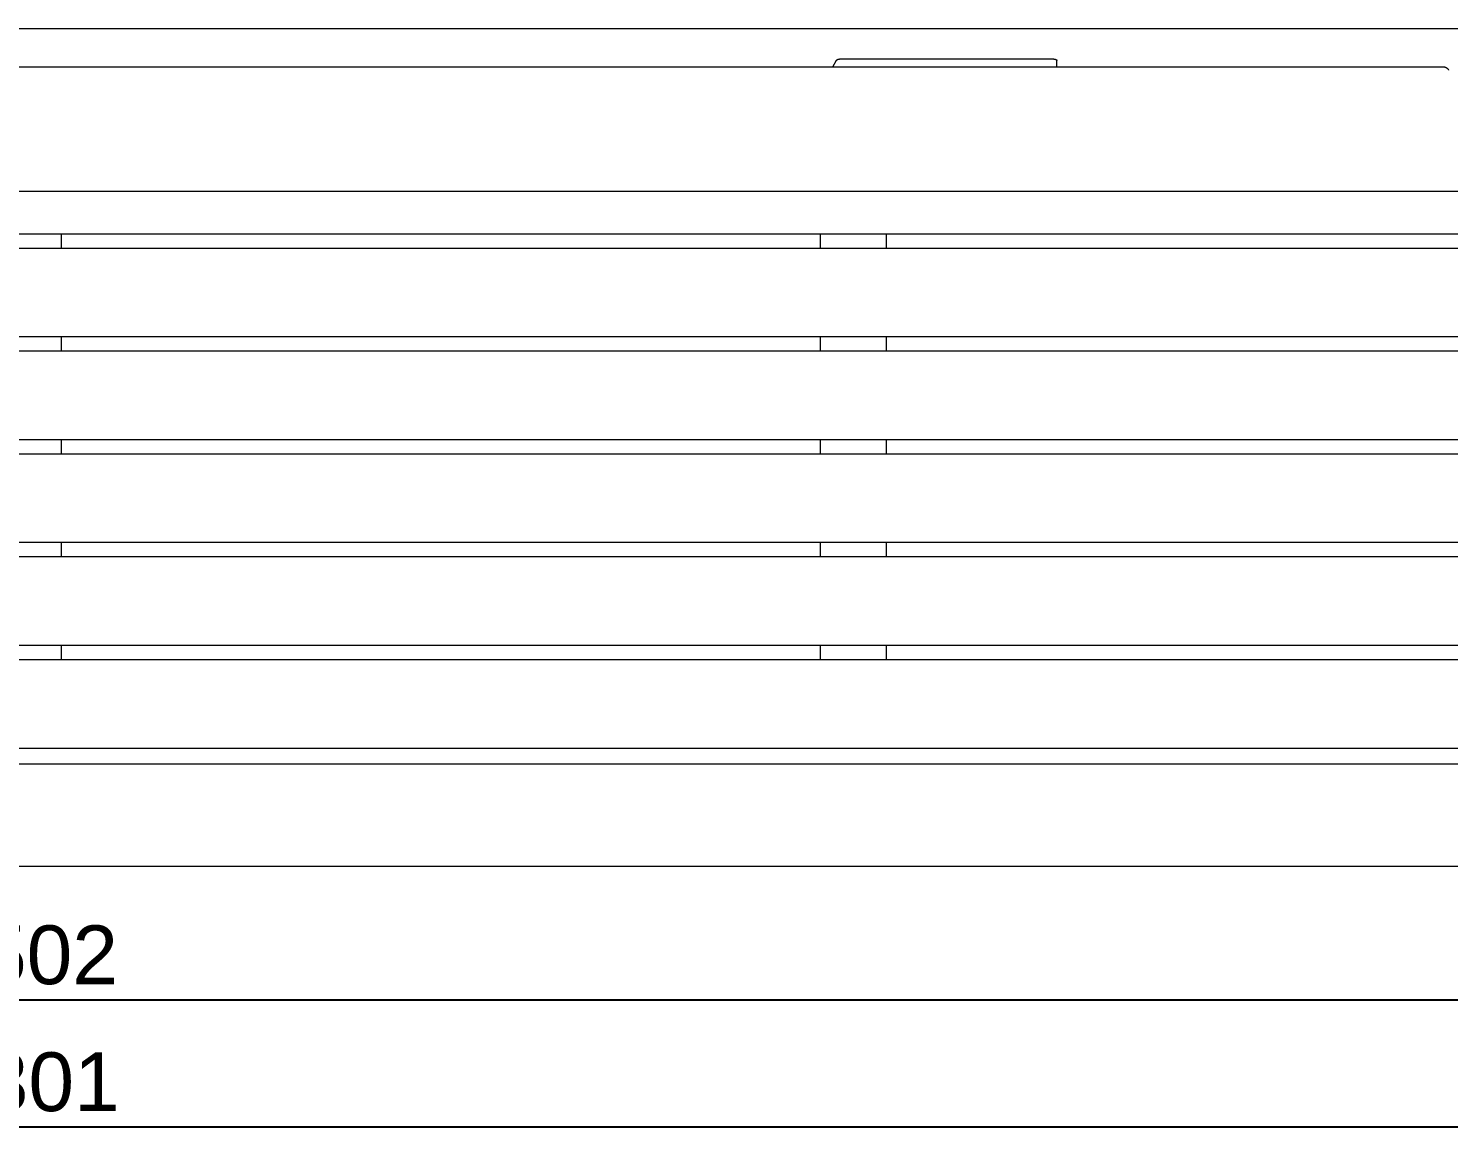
# Model space of a CAD drawing. Header units: millimetres. Extents: x -217 to 4976, y -41 to 3356.
# Drawn here: x 1507 to 2473, y 1096 to 1853 of the extents above; entities that cross this region are included whole.
import ezdxf

# ---------------------------------------------------------------- set-up
doc = ezdxf.new("R2010")
doc.units = ezdxf.units.MM
doc.layers.add('ZANO_R', color=7, linetype='Continuous', lineweight=0)
doc.layers.add('ZANO_W', color=1, linetype='Continuous', lineweight=0)
doc.styles.add('Arial', font='arial.ttf')
doc.styles.get("Standard").update_dxf_attribs({"font": 'ARIALUNI.TTF'})
doc.dimstyles.new('pl i ang', dxfattribs={"dimtxt": 50, "dimasz": 50, "dimexe": 1.25, "dimexo": 0.625, "dimgap": 10, "dimtad": 1, "dimtoh": 1, "dimtxsty": 'Standard', "dimcen": 2.5, "dimclrd": 1, "dimclre": 1, "dimclrt": 1, "dimadec": 0, "dimazin": 0, "dimtfac": 1, "dimtmove": 0, "dimatfit": 3, "dimfxl": 1, "dimarcsym": 1})

# ---------------------------------------------------------------- blocks, each defined once
blk = doc.blocks.new('*D427')
at = {"layer": 'ZANO_W', "color": 1, "lineweight": -2}
for p, q in [((254.74, 1278.03), (254.74, 1182.07)), ((2756.32, 1277.54), (2756.32, 1182.07)), ((294.74, 1192.07), (2716.32, 1192.07))]:
    blk.add_line(p, q, dxfattribs=at)
at = {"layer": 'ZANO_W', "color": 1}
for points in [[(294.74, 1198.74), (294.74, 1185.41), (254.74, 1192.07)], [(2716.32, 1185.41), (2716.32, 1198.74), (2756.32, 1192.07)]]:
    blk.add_solid(points, dxfattribs=at)
at = {"layer": 'ZANO_W', "color": 1, "insert": (1505.53, 1222.5), "char_height": 40, "attachment_point": 5, "style": 'Arial'}
blk.add_mtext('2502', dxfattribs=at)
blk = doc.blocks.new('*D432')
at = {"layer": 'ZANO_W', "color": 1, "lineweight": -2}
for p, q in [((-143.6, 1385.39), (-143.6, 1095.67)), ((3157.09, 1385.53), (3157.09, 1095.67)), ((-103.6, 1105.67), (3117.09, 1105.67))]:
    blk.add_line(p, q, dxfattribs=at)
at = {"layer": 'ZANO_W', "color": 1}
for points in [[(-103.6, 1112.34), (-103.6, 1099), (-143.6, 1105.67)], [(3117.09, 1099), (3117.09, 1112.34), (3157.09, 1105.67)]]:
    blk.add_solid(points, dxfattribs=at)
at = {"layer": 'ZANO_W', "color": 1, "insert": (1506.74, 1136.11), "char_height": 40, "attachment_point": 5, "style": 'Arial'}
blk.add_mtext('3301', dxfattribs=at)

msp = doc.modelspace()

# ---------------------------------------------------------------- linework, layer by layer
at = {"layer": 'ZANO_R'}
for p, q in [((261.64, 1853.13), (2752.33, 1853.13)), ((544.05, 1826.96), (2469.44, 1826.96)), ((2054.15, 1826.96), (2056.65, 1831.52)), ((2056.65, 1831.53), (2056.66, 1831.54)), ((2056.65, 1831.52), (2056.65, 1831.53)), ((2056.66, 1831.55), (2056.67, 1831.56)), ((2056.66, 1831.54), (2056.66, 1831.55)), ((2056.67, 1831.56), (2056.68, 1831.57)), ((2056.68, 1831.57), (2056.69, 1831.58)), ((2056.69, 1831.59), (2056.7, 1831.6)), ((2056.69, 1831.58), (2056.69, 1831.59)), ((2056.7, 1831.6), (2056.71, 1831.61)), ((2056.71, 1831.61), (2056.72, 1831.62)), ((2056.72, 1831.62), (2056.73, 1831.63)), ((2056.73, 1831.63), (2056.74, 1831.64)), ((2056.74, 1831.64), (2056.75, 1831.65)), ((2056.75, 1831.65), (2056.76, 1831.66)), ((2056.76, 1831.66), (2056.78, 1831.68)), ((2056.78, 1831.68), (2056.8, 1831.7)), ((2056.8, 1831.7), (2056.82, 1831.72)), ((2056.82, 1831.72), (2056.85, 1831.74)), ((2056.85, 1831.74), (2056.87, 1831.76)), ((2056.87, 1831.76), (2056.9, 1831.78)), ((2056.9, 1831.78), (2056.93, 1831.8)), ((2056.93, 1831.8), (2056.96, 1831.82)), ((2056.96, 1831.82), (2056.99, 1831.84)), ((2056.99, 1831.84), (2057.03, 1831.86)), ((2057.03, 1831.86), (2057.06, 1831.88)), ((2057.06, 1831.88), (2057.1, 1831.9)), ((2057.1, 1831.9), (2057.13, 1831.91)), ((2057.13, 1831.91), (2057.17, 1831.93)), ((2057.17, 1831.93), (2057.21, 1831.95)), ((2057.21, 1831.95), (2057.3, 1831.99)), ((2057.3, 1831.99), (2057.39, 1832.02)), ((2057.39, 1832.02), (2057.48, 1832.05)), ((2057.48, 1832.05), (2057.58, 1832.09)), ((2057.58, 1832.09), (2057.68, 1832.12)), ((2057.68, 1832.12), (2057.79, 1832.15)), ((2057.79, 1832.15), (2057.89, 1832.17)), ((2057.89, 1832.17), (2058.01, 1832.2)), ((2058.01, 1832.2), (2058.12, 1832.22)), ((2058.12, 1832.22), (2058.24, 1832.24)), ((2058.24, 1832.24), (2058.36, 1832.26)), ((2058.36, 1832.26), (2058.61, 1832.3)), ((2058.61, 1832.3), (2058.86, 1832.32)), ((2058.86, 1832.32), (2059.11, 1832.34)), ((2059.11, 1832.34), (2059.35, 1832.35)), ((2059.35, 1832.35), (2059.6, 1832.35)), ((2059.6, 1832.35), (2203.49, 1832.35)), ((2203.49, 1832.35), (2203.65, 1832.35)), ((2203.65, 1832.35), (2203.81, 1832.35)), ((2203.81, 1832.35), (2203.97, 1832.34)), ((2203.97, 1832.34), (2204.14, 1832.33)), ((2204.14, 1832.33), (2204.3, 1832.32)), ((2204.3, 1832.32), (2204.46, 1832.3)), ((2204.46, 1832.3), (2204.61, 1832.28)), ((2204.61, 1832.28), (2204.77, 1832.26)), ((2204.77, 1832.26), (2204.92, 1832.23)), ((2204.92, 1832.23), (2205.06, 1832.2)), ((2205.06, 1832.2), (2205.2, 1832.17)), ((2205.2, 1832.17), (2205.33, 1832.14)), ((2205.33, 1832.14), (2205.46, 1832.1)), ((2205.46, 1832.1), (2205.58, 1832.06)), ((2205.58, 1832.06), (2205.69, 1832.02)), ((2205.69, 1832.02), (2205.75, 1832)), ((2205.75, 1832), (2205.8, 1831.98)), ((2205.8, 1831.98), (2205.88, 1831.95)), ((2205.88, 1831.95), (2205.95, 1831.91)), ((2205.95, 1831.91), (2205.99, 1831.9)), ((2205.99, 1831.9), (2206.02, 1831.88)), ((2206.02, 1831.88), (2206.06, 1831.86)), ((2206.06, 1831.86), (2206.09, 1831.84)), ((2206.09, 1831.84), (2206.12, 1831.82)), ((2206.12, 1831.82), (2206.15, 1831.8)), ((2206.15, 1831.8), (2206.18, 1831.78)), ((2206.18, 1831.78), (2206.21, 1831.76)), ((2206.21, 1831.76), (2206.24, 1831.74)), ((2206.24, 1831.74), (2206.26, 1831.72)), ((2206.26, 1831.72), (2206.29, 1831.7)), ((2206.29, 1831.7), (2206.31, 1831.68)), ((2206.31, 1831.68), (2206.32, 1831.67)), ((2206.32, 1831.67), (2206.33, 1831.66)), ((2206.33, 1831.66), (2206.34, 1831.65)), ((2206.34, 1831.65), (2206.35, 1831.64)), ((2206.35, 1831.64), (2206.36, 1831.62)), ((2206.36, 1831.62), (2206.37, 1831.61)), ((2206.37, 1831.61), (2206.38, 1831.6)), ((2206.38, 1831.6), (2206.39, 1831.59)), ((2206.39, 1831.59), (2206.4, 1831.58)), ((2206.4, 1831.58), (2206.4, 1831.57)), ((2206.4, 1831.57), (2206.41, 1831.56)), ((2206.41, 1831.56), (2206.42, 1831.55)), ((2206.42, 1831.55), (2206.43, 1831.54)), ((2206.43, 1831.54), (2206.43, 1831.53)), ((2206.43, 1831.53), (2206.44, 1831.52)), ((2206.44, 1831.52), (2206.45, 1831.5)), ((2206.45, 1831.5), (2206.45, 1831.49)), ((2206.45, 1831.49), (2206.46, 1831.48)), ((2206.46, 1831.48), (2206.46, 1831.47)), ((2206.46, 1831.47), (2206.46, 1831.46)), ((2206.46, 1831.46), (2206.47, 1831.45)), ((2206.47, 1831.45), (2206.47, 1831.44)), ((2206.47, 1831.44), (2206.48, 1831.43)), ((2206.48, 1831.43), (2206.48, 1831.42)), ((2206.48, 1831.42), (2206.48, 1831.4)), ((2206.48, 1831.4), (2206.48, 1831.39)), ((2206.48, 1831.39), (2206.49, 1831.38)), ((2206.49, 1831.38), (2206.49, 1831.37)), ((2206.49, 1831.37), (2206.49, 1831.36)), ((2206.49, 1831.36), (2206.49, 1831.35)), ((2206.49, 1831.35), (2206.49, 1831.34)), ((2206.49, 1831.34), (2206.49, 1831.33)), ((2206.49, 1826.96), (2206.49, 1831.33)), ((2469.44, 1826.96), (2469.57, 1826.96)), ((2469.57, 1826.96), (2469.71, 1826.95)), ((2469.71, 1826.95), (2469.85, 1826.94)), ((2469.85, 1826.94), (2469.98, 1826.92)), ((2469.98, 1826.92), (2470.12, 1826.9)), ((2470.12, 1826.9), (2470.25, 1826.88)), ((2470.25, 1826.88), (2470.38, 1826.85)), ((2470.38, 1826.85), (2470.52, 1826.81)), ((2470.52, 1826.81), (2470.65, 1826.77)), ((2470.65, 1826.77), (2470.78, 1826.73)), ((2470.78, 1826.73), (2470.91, 1826.68)), ((2470.91, 1826.68), (2471.03, 1826.63)), ((2471.03, 1826.63), (2471.16, 1826.57)), ((2471.16, 1826.57), (2471.28, 1826.51)), ((2471.28, 1826.51), (2471.4, 1826.44)), ((2471.4, 1826.44), (2471.52, 1826.38)), ((2471.52, 1826.38), (2471.63, 1826.3)), ((2471.63, 1826.3), (2471.75, 1826.23)), ((2471.75, 1826.23), (2471.86, 1826.14)), ((2471.86, 1826.14), (2471.96, 1826.06)), ((2471.96, 1826.06), (2472.07, 1825.97)), ((2472.07, 1825.97), (2472.17, 1825.88)), ((2472.17, 1825.88), (2472.27, 1825.78)), ((2472.27, 1825.78), (2472.36, 1825.69)), ((2472.36, 1825.69), (2472.45, 1825.58)), ((2472.45, 1825.58), (2472.54, 1825.48)), ((2472.54, 1825.48), (2472.63, 1825.37)), ((2472.63, 1825.37), (2472.71, 1825.26)), ((2472.71, 1825.26), (2472.78, 1825.15)), ((2472.78, 1825.15), (2472.86, 1825.03)), ((2472.86, 1825.03), (2472.93, 1824.91)), ((2472.93, 1824.91), (2472.99, 1824.79)), ((2494.47, 1742.2), (519.01, 1742.2)), ((261.74, 1713.46), (2751.74, 1713.46)), ((1529.24, 1703.46), (1529.24, 1713.46)), ((2045.49, 1713.46), (2045.49, 1703.46)), ((2090.49, 1703.46), (2090.49, 1713.46)), ((2751.74, 1703.46), (261.74, 1703.46)), ((261.74, 1643.46), (2751.74, 1643.46)), ((1529.24, 1633.46), (1529.24, 1643.46)), ((2045.49, 1643.46), (2045.49, 1633.46)), ((2090.49, 1633.46), (2090.49, 1643.46)), ((2751.74, 1633.46), (261.74, 1633.46)), ((261.74, 1573.46), (2751.74, 1573.46)), ((1529.24, 1563.46), (1529.24, 1573.46)), ((2045.49, 1573.46), (2045.49, 1563.46)), ((2090.49, 1563.46), (2090.49, 1573.46)), ((2751.74, 1563.46), (261.74, 1563.46)), ((261.74, 1503.46), (2751.74, 1503.46)), ((1529.24, 1493.46), (1529.24, 1503.46)), ((2045.49, 1503.46), (2045.49, 1493.46)), ((2090.49, 1493.46), (2090.49, 1503.46)), ((2751.74, 1493.46), (284.96, 1493.46)), ((438.54, 1433.46), (2751.74, 1433.46)), ((1529.24, 1423.46), (1529.24, 1433.46)), ((2045.49, 1433.46), (2045.49, 1423.46)), ((2090.49, 1423.46), (2090.49, 1433.46)), ((2751.74, 1423.46), (464.14, 1423.46)), ((588.04, 1363.46), (2751.74, 1363.46)), ((2752.32, 1352.46), (588.04, 1352.46)), ((2752.32, 1282.79), (261.63, 1282.79))]:
    msp.add_line(p, q, dxfattribs=at)

# ---------------------------------------------------------------- dimensions: what is measured, and where the dimension line sits
at = {"layer": 'ZANO_W'}
for base, p1, p2, picture, middle in [((3157.09, 1105.67), (-143.6, 1395.39), (3157.09, 1395.53), '*D432', (1506.74, 1136.11)), ((2756.32, 1192.07), (254.74, 1288.03), (2756.32, 1287.54), '*D427', (1505.53, 1222.5))]:
    dim = msp.add_linear_dim(base=base, p1=p1, p2=p2, dimstyle='pl i ang', override={"dimtxt": 40, "dimasz": 40, "dimexe": 10, "dimexo": 10, "dimtoh": 0, "dimdec": 0, "dimtxsty": 'Arial', "dimtdec": 0, "dimtmove": 1}, dxfattribs=at)
    dim.commit()
    dim.dimension.update_dxf_attribs({"geometry": picture, "text_midpoint": middle})

doc.saveas('drawing.dxf')
